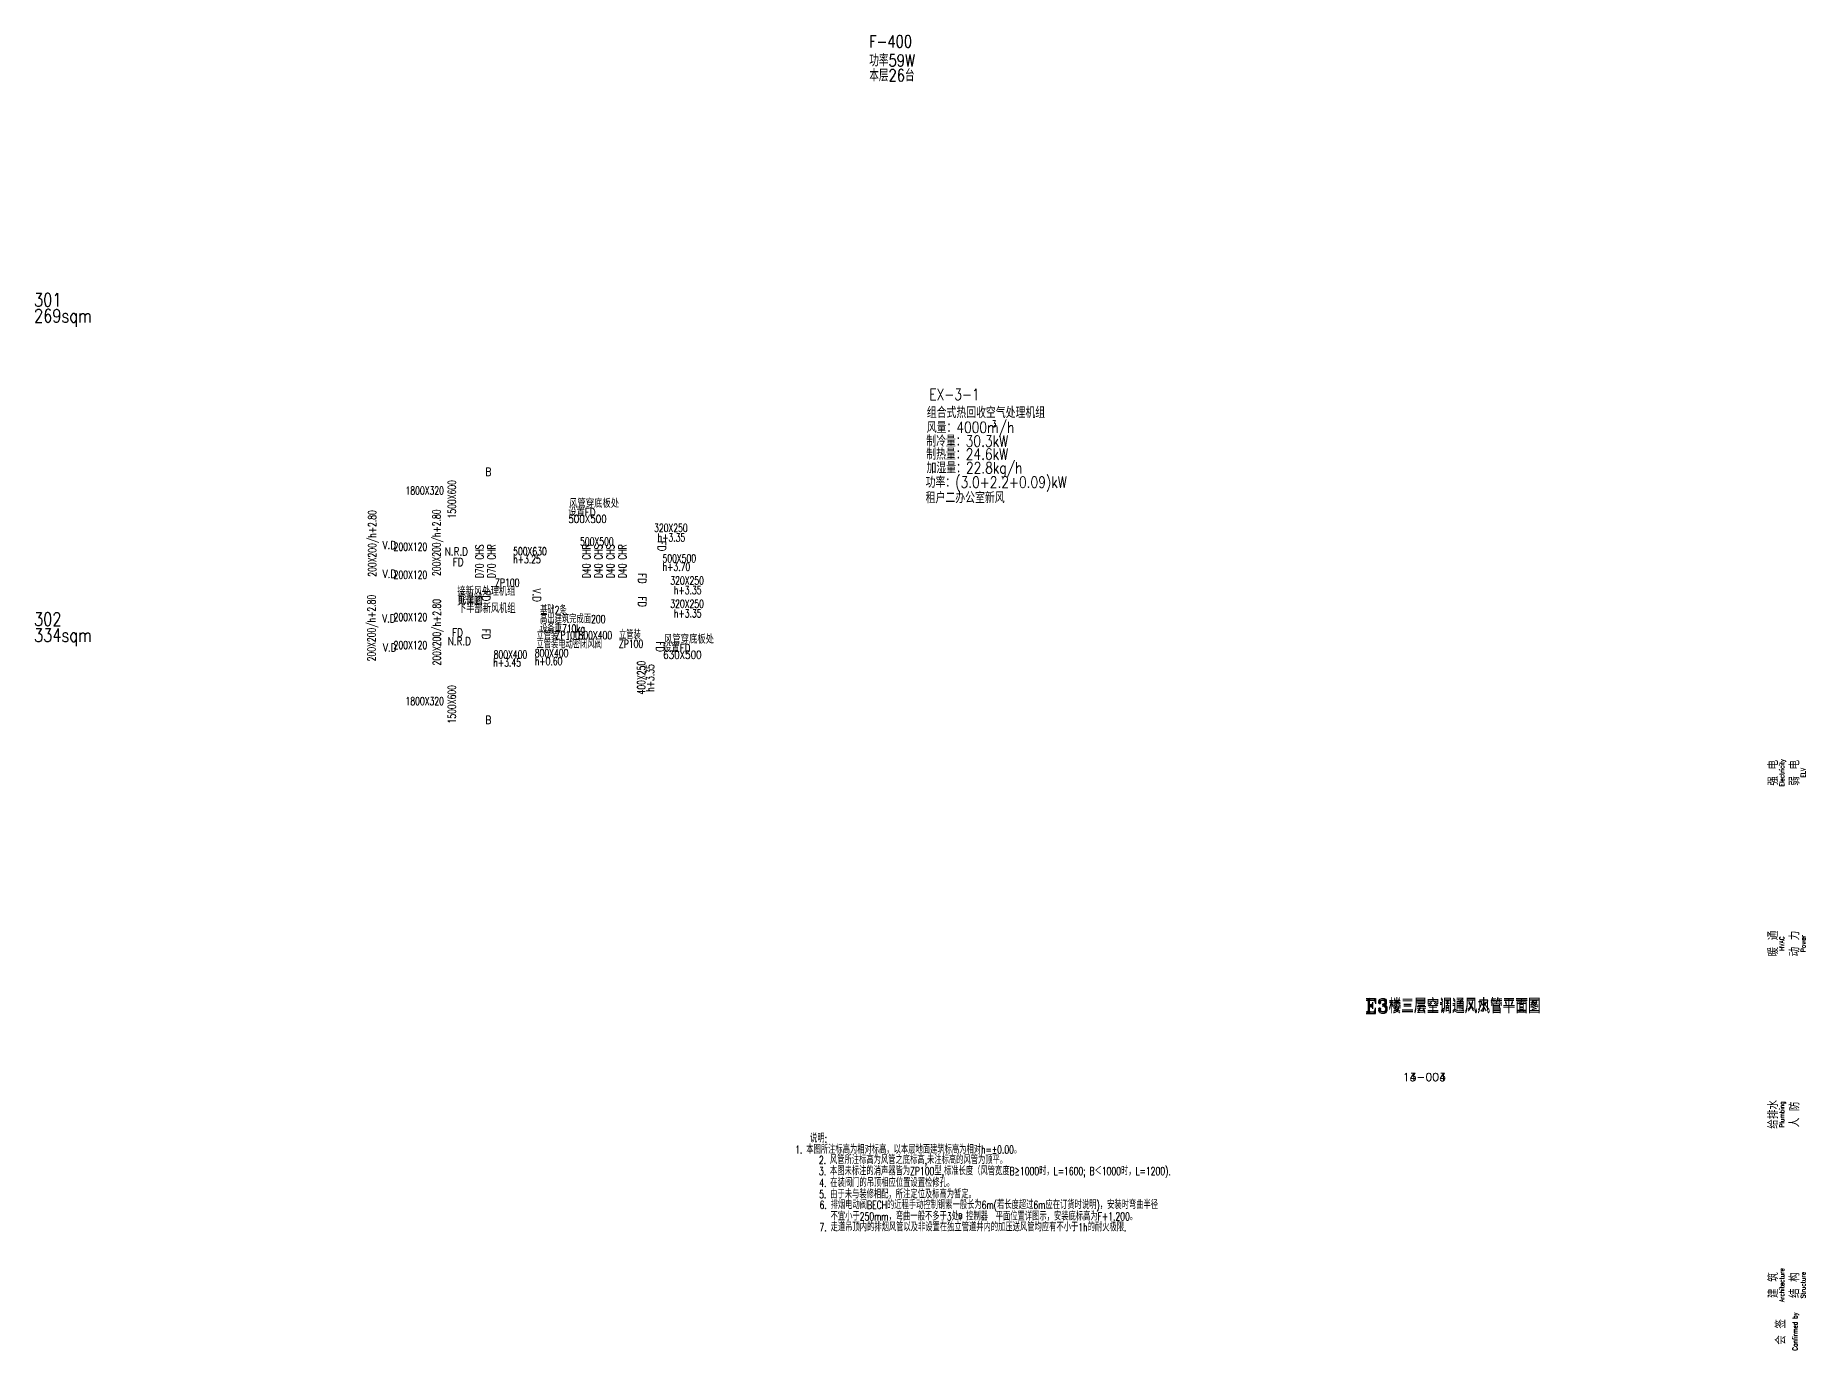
# Model space of a CAD drawing. Extents: x 100209 to 710499, y -54259 to 207392.
# Drawn here: x 563881 to 630231, y 151702 to 200985 of the extents above; entities that cross this region are included whole.
import ezdxf
from ezdxf.enums import TextEntityAlignment as Align

# ---------------------------------------------------------------- set-up
doc = ezdxf.new("R2010")
doc.units = 0
doc.header["$LTSCALE"] = 10
doc.header["$MEASUREMENT"] = 0
doc.linetypes.add('DASHED', pattern=[0.75, 0.5, -0.25])
for name, color, linetype in [('HVAC-A-DIN', 3, 'Continuous'), ('HVAC-DIN', 3, 'Continuous'), ('HVAC-VALVE', 2, 'Continuous'), ('HVAC-W-DIN', 3, 'Continuous'), ('HVAC-XF', 1, 'Continuous'), ('HVAC-XF-DIN', 3, 'Continuous')]:
    doc.layers.add(name, color=color, linetype=linetype)
for name, color, linetype, plot in [('HVAC-BASE-TEXT', 2, 'DASHED', False), ('HVAC-CAL', 2, 'Continuous', False), ('HVAC-提电气150701', 101, 'Continuous', False), ('HVAC-提资-电', 101, 'Continuous', False)]:
    doc.layers.add(name, color=color, linetype=linetype, plot=plot)
doc.styles.add('HZF', font='tj-romans.shx', dxfattribs={"width": 0.7, "bigfont": 'tj-hztxt.shx'})
doc.styles.add('M-TEXT1', font='tj-romans1.shx', dxfattribs={"width": 0.8, "bigfont": 'tj-hztxt.shx'})
doc.styles.add('TKZ1_tjhts.shx', font='tjromant.shx', dxfattribs={"bigfont": 'tjhts.shx'})
doc.styles.add('TKZ2_tjkts.shx', font='tjromant.shx', dxfattribs={"bigfont": 'tjkts.shx'})
doc.styles.add('ZMJ-HZ', font='tj-romans1.shx', dxfattribs={"width": 0.7, "bigfont": 'tj-hztxt1.shx'})

msp = doc.modelspace()

# ---------------------------------------------------------------- texts
at = {"style": 'TKZ2_tjkts.shx', "width": 0.8}
for s, p in [('Electricity', (629341, 173354)), ('ELV', (630141, 173354)), ('Power', (630141, 166954)), ('HVAC', (629341, 166954)), ('Plumbing', (629341, 160554)), ('Architecture', (629341, 154154)), ('Structure', (630141, 154154)), ('Confirmed by', (629833, 152415))]:
    msp.add_text(s, height=180, rotation=90, dxfattribs=at).set_placement(p, align=Align.MIDDLE_CENTER)
at = {"style": 'TKZ2_tjkts.shx'}
for s, p in [('强 电', (629018, 173354)), ('弱 电', (629818, 173354)), ('暖 通', (629018, 166954)), ('动 力', (629818, 166954)), ('给排水', (629018, 160554)), ('人 防', (629818, 160554)), ('建 筑', (629018, 154154)), ('结 构', (629818, 154154)), ('会 签', (629300, 152404))]:
    msp.add_text(s, height=360, rotation=90, dxfattribs=at).set_placement(p, align=Align.MIDDLE_CENTER)
at = {"layer": 'HVAC-A-DIN', "style": 'HZF', "width": 0.7}
for s, p in [('1800X320', (577754, 183928)), ('200X120', (577307, 181826)), ('500X630', (581788, 181653)), ('500X500', (584296, 182019)), ('h+3.25', (581788, 181353)), ('500X500', (587385, 181387)), ('h+3.70', (587391, 181072)), ('200X120', (577307, 180776)), ('200X120', (577307, 179191)), ('800X400', (584238, 178508)), ('200X120', (577307, 178141)), ('800X400', (581057, 177784)), ('800X400', (582599, 177838)), ('h+3.45', (581046, 177484)), ('h+0.60', (582599, 177538)), ('1800X320', (577754, 176040))]:
    msp.add_text(s, height=300, dxfattribs=at).set_placement(p, align=Align.MIDDLE_LEFT)
for s, p in [('1500X600', (579491, 182881)), ('200X200/h+2.80', (576503, 180700)), ('200X200/h+2.80', (578917, 180728)), ('200X200/h+2.80', (576479, 177530)), ('200X200/h+2.80', (578922, 177375)), ('1500X600', (579490, 175200))]:
    msp.add_text(s, height=300, rotation=90, dxfattribs=at).set_placement(p, align=Align.MIDDLE_LEFT)
at = {"layer": 'HVAC-A-DIN', "ltscale": 15, "style": 'HZF', "width": 0.7}
for s, p in [('320X250', (587070, 182530)), ('h+3.35', (587204, 182171)), ('320X250', (587679, 180557)), ('320X250', (587679, 179687)), ('h+3.35', (587814, 180198)), ('h+3.35', (587814, 179328))]:
    msp.add_text(s, height=300, dxfattribs=at).set_placement(p, align=Align.MIDDLE_LEFT)
at = {"layer": 'HVAC-A-DIN', "style": 'HZF', "width": 0.7}
for s, p in [('ZP100', (581115, 180325)), ('立管装', (582662, 178349)), ('ZP100', (583378, 178365)), ('立管装', (585753, 178368)), ('立管装电动密闭风阀', (582662, 178017)), ('ZP100', (585753, 178037))]:
    msp.add_text(s, height=300, dxfattribs=at).set_placement(p)
at = {"layer": 'HVAC-A-DIN', "ltscale": 15, "style": 'HZF', "width": 0.7}
for s, p in [('400X250', (586592, 176289)), ('h+3.35', (586921, 176387))]:
    msp.add_text(s, height=300, rotation=90, dxfattribs=at).set_placement(p, align=Align.MIDDLE_LEFT)
at = {"layer": 'HVAC-A-DIN', "color": 1, "style": 'TKZ1_tjhts.shx'}
for s, height, p in [('E3楼三层空调通风风管平面图', 500, (617012, 164586)), ('13-003', 300, (615939, 161954))]:
    msp.add_text(s, height=height, dxfattribs=at).set_placement(p, align=Align.MIDDLE_CENTER)
at = {"layer": 'HVAC-A-DIN', "style": 'HZF', "width": 0.7}
for s, p in [('说明:', (592916, 159503)), ('2. 风管所注标高为风管之底标高,未注标高的风管为顶平。', (593248, 158695)), ('3. 本图未标注的消声器皆为ZP100型,标准长度（风管宽度B≥1000时，L=1600; B＜1000时，L=1200).', (593249, 158277)), ('4. 在装阀门的吊顶相应位置设置检修孔。', (593261, 157840)), ('5. 由于未与装修相配，所注定位及标高为暂定。', (593258, 157410)), ('6. 排烟电动阀BECH的近程手动控制钢索一般长为6m(若长度超过6m应在订货时说明)，安装时弯曲半径', (593273, 157011)), ('不宜小于250mm，弯曲一般不多于3处，控制器  平面位置详图示，安装底标高为F+1.200。', (593686, 156581)), ('7. 走道吊顶内的排烟风管以及非设置在独立管道井内的加压送风管均应有不小于1h的耐火极限.', (593273, 156176))]:
    msp.add_text(s, height=300, rotation=359.99997, dxfattribs=at).set_placement(p)
msp.add_text('1. 本图所注标高为相对标高，以本层地面建筑标高为相对h=%%P0.00。', height=300, rotation=359.99997, dxfattribs=at).set_placement((596596, 159234), align=Align.MIDDLE_CENTER)
at = {"layer": 'HVAC-A-DIN', "style": 'M-TEXT1', "width": 0.8}
msp.add_text('B', height=193, rotation=360, dxfattribs=at).set_placement((598551, 156741), align=Align.MIDDLE)
at = {"layer": 'HVAC-BASE-TEXT', "color": 2, "style": 'ZMJ-HZ', "width": 0.7}
for s, p in [('基础2条', (582798, 179303, 9394)), ('高出建筑完成面200', (582798, 178962, 9394)), ('设备重710kg', (582798, 178606, 9394))]:
    msp.add_text(s, height=300, dxfattribs=at).set_placement(p)
at = {"layer": 'HVAC-CAL', "style": 'M-TEXT1', "width": 0.8}
for s, p in [('301', (563830, 190828)), ('269sqm', (563830, 190231)), ('302', (563830, 178862)), ('334sqm', (563830, 178265))]:
    msp.add_text(s, height=500, dxfattribs=at).set_placement(p)
at = {"layer": 'HVAC-DIN', "style": 'M-TEXT1', "width": 0.8}
for s, height, p in [('组合式热回收空气处理机组', 420, (597292, 186645)), ('EX-3-1', 420, (597384, 187322)), ('风量：4000m/h', 420, (597292, 186088)), ('3', 250, (599726, 186305)), ('制冷量：30.3kW', 420, (597272, 185572, -3423)), ('制热量：24.6kW', 420, (597272, 185085, -3423)), ('功率：(3.0+2.2+0.09)kW', 420, (597248, 184033, 3652)), ('加湿量：22.8kg/h', 420, (597281, 184573, 3652)), ('租户二办公室新风', 420, (597252, 183455, 3652))]:
    msp.add_text(s, height=height, dxfattribs=at).set_placement(p)
at = {"layer": 'HVAC-VALVE', "style": 'M-TEXT1', "width": 0.8}
for s, p in [('V.D', (577147, 181889)), ('N.R.D', (579660, 181644)), ('V.D', (577151, 180812)), ('V.D', (577132, 179137)), ('V.D', (577162, 178044)), ('N.R.D', (579770, 178287))]:
    msp.add_text(s, height=300, dxfattribs=at).set_placement(p, align=Align.MIDDLE_CENTER)
msp.add_text('V.D', height=300, rotation=270, dxfattribs=at).set_placement((582680, 180007), align=Align.MIDDLE_CENTER)
at = {"layer": 'HVAC-W-DIN', "ltscale": 15, "style": 'M-TEXT1', "width": 0.7}
for s, p in [('D70 CHS', (580676, 180646)), ('D70 CHR', (581126, 180646)), ('D40 CHR', (584681, 180646)), ('D40 CHS', (585131, 180646)), ('D40 CHS', (585581, 180646)), ('D40 CHR', (586031, 180646))]:
    msp.add_text(s, height=300, rotation=90, dxfattribs=at).set_placement(p)
at = {"layer": 'HVAC-W-DIN', "style": 'M-TEXT1', "width": 0.8}
for s, p in [('接新风处理机组', (579692, 179995)), ('见详图', (579692, 179626))]:
    msp.add_text(s, height=300, dxfattribs=at).set_placement(p)
at = {"layer": 'HVAC-W-DIN', "color": 3, "style": 'TKZ1_tjhts.shx'}
for s, height, p in [('E3楼三层空调通风水管平面图', 500, (617012, 164650)), ('14-004', 300, (615939, 161954))]:
    msp.add_text(s, height=height, dxfattribs=at).set_placement(p, align=Align.MIDDLE_CENTER)
at = {"layer": 'HVAC-XF', "style": 'M-TEXT1', "width": 0.8}
for p in [(580752, 184633), (580752, 175333)]:
    msp.add_text('B', height=300, dxfattribs=at).set_placement(p, align=Align.MIDDLE_LEFT)
for p in [(587364, 181855), (586629, 180639), (580773, 179983), (586629, 179764), (580773, 178552), (587299, 178080)]:
    msp.add_text('FD', height=300, rotation=270, dxfattribs=at).set_placement(p, align=Align.MIDDLE_CENTER)
for p in [(579729, 181252), (579704, 178607)]:
    msp.add_text('FD', height=300, dxfattribs=at).set_placement(p, align=Align.MIDDLE_CENTER)
at = {"layer": 'HVAC-XF-DIN', "style": 'M-TEXT1', "width": 0.8}
for p in [(583888, 183438), (587444, 178348)]:
    msp.add_text('风管穿底板处', height=300, dxfattribs=at).set_placement(p, align=Align.MIDDLE_LEFT)
for s, p in [('设置FD', (584364, 183114)), ('500X500', (584576, 182865)), ('630X500', (588132, 177775)), ('设置FD', (587921, 178024))]:
    msp.add_text(s, height=300, dxfattribs=at).set_placement(p, align=Align.MIDDLE_CENTER)
at = {"layer": 'HVAC-提电气150701', "style": 'M-TEXT1', "width": 0.7}
for s, p in [('能量计', (579727, 179701)), ('下半部新风机组', (579727, 179339))]:
    msp.add_text(s, height=337.6, dxfattribs=at).set_placement(p)
at = {"layer": 'HVAC-提资-电', "style": 'M-TEXT1', "width": 0.8}
for s, p in [('F-400', (595136, 200535, 31)), ('功率59W', (595136, 199826, 31)), ('本层26台', (595136, 199266, 31))]:
    msp.add_text(s, height=450, dxfattribs=at).set_placement(p)

doc.saveas('drawing.dxf')
